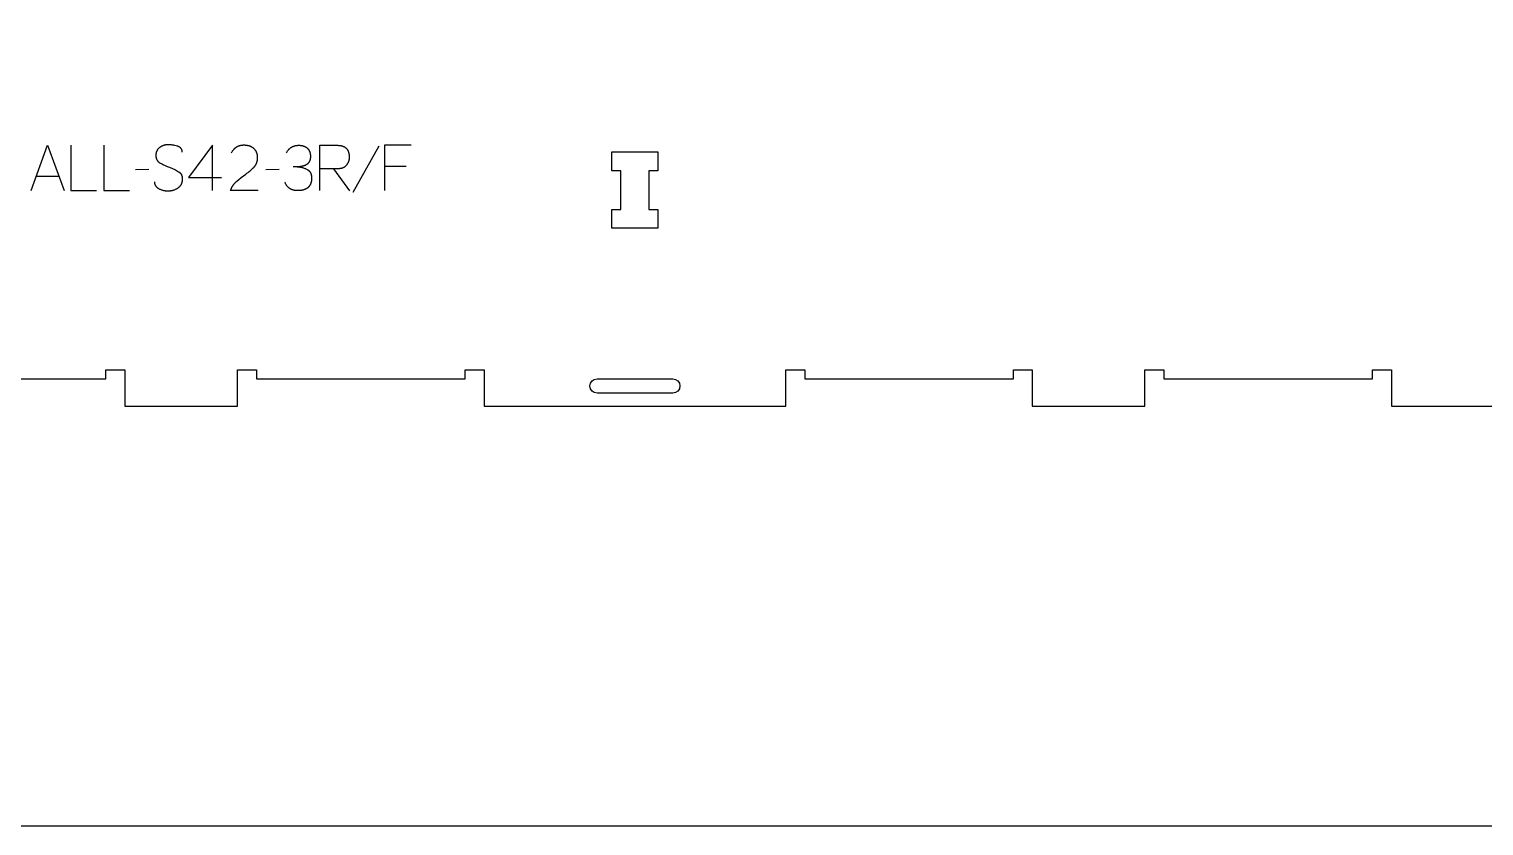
# Model space of a CAD drawing. Extents: x -13885 to -10701, y -36097 to -28504.
# Drawn here: x -12635 to -11673, y -33068 to -32541 of the extents above; entities that cross this region are included whole.
import ezdxf

# ---------------------------------------------------------------- set-up
doc = ezdxf.new("R2010")
doc.units = 0
for name, color, linetype in [('0_SHEET_SPRUCEPLY_2440X122', 1, 'CONTINUOUS'), ('1_ANYTOOL_1MMDEEP_LABELS_S', 2, 'CONTINUOUS'), ('3_ANYTOOL_CUTTHROUGH_INSID', 4, 'CONTINUOUS'), ('4_ANYTOOL_CUTTHROUGH_OUTSI', 5, 'CONTINUOUS')]:
    doc.layers.add(name, color=color, linetype=linetype)

msp = doc.modelspace()

# ---------------------------------------------------------------- linework, layer by layer
at = {"layer": '0_SHEET_SPRUCEPLY_2440X122'}
msp.add_lwpolyline([(-13513.11, -31847.8), (-13513.11, -33067.8), (-11073.11, -33067.8), (-11073.11, -31847.8)], close=True, dxfattribs=at)
at = {"layer": '1_ANYTOOL_1MMDEEP_LABELS_S'}
for points in [[(-12634.11, -32647.66), (-12623.23, -32617.66), (-12612.17, -32647.66)], [(-12607.89, -32617.66), (-12607.89, -32647.66), (-12590.79, -32647.66)], [(-12586.07, -32617.66), (-12586.07, -32647.66), (-12568.97, -32647.66)], [(-12534.09, -32622.24), (-12534.09, -32622.06), (-12534.09, -32621.96), (-12534.1, -32621.87), (-12534.11, -32621.78), (-12534.11, -32621.69), (-12534.12, -32621.6), (-12534.14, -32621.52), (-12534.15, -32621.43), (-12534.17, -32621.35), (-12534.18, -32621.26), (-12534.2, -32621.18), (-12534.22, -32621.1), (-12534.24, -32621.01), (-12534.27, -32620.93), (-12534.29, -32620.85), (-12534.32, -32620.78), (-12534.35, -32620.7), (-12534.37, -32620.62), (-12534.41, -32620.55), (-12534.44, -32620.47), (-12534.47, -32620.4), (-12534.51, -32620.33), (-12534.55, -32620.26), (-12534.59, -32620.19), (-12534.63, -32620.12), (-12534.67, -32620.05), (-12534.71, -32619.98), (-12534.76, -32619.92), (-12534.81, -32619.85), (-12534.85, -32619.79), (-12534.91, -32619.73), (-12534.96, -32619.67), (-12535.01, -32619.6), (-12535.07, -32619.54), (-12535.12, -32619.49), (-12535.18, -32619.43), (-12535.24, -32619.37), (-12535.3, -32619.32), (-12535.37, -32619.26), (-12535.43, -32619.21), (-12535.5, -32619.16), (-12535.57, -32619.1), (-12535.64, -32619.05), (-12535.71, -32619), (-12535.78, -32618.96), (-12535.85, -32618.91), (-12535.93, -32618.86), (-12536.01, -32618.82), (-12536.09, -32618.77), (-12536.17, -32618.73), (-12536.25, -32618.69), (-12536.42, -32618.6), (-12536.6, -32618.53), (-12536.78, -32618.45), (-12536.97, -32618.38), (-12537.16, -32618.32), (-12537.36, -32618.26), (-12538.18, -32618.04), (-12538.98, -32617.85), (-12539.76, -32617.68), (-12540.53, -32617.55), (-12540.91, -32617.5), (-12541.29, -32617.45), (-12541.66, -32617.41), (-12542.03, -32617.37), (-12542.39, -32617.35), (-12542.76, -32617.33), (-12543.12, -32617.32), (-12543.47, -32617.32), (-12543.67, -32617.32), (-12543.86, -32617.32), (-12544.05, -32617.33), (-12544.24, -32617.34), (-12544.43, -32617.36), (-12544.62, -32617.38), (-12544.81, -32617.4), (-12545, -32617.43), (-12545.18, -32617.46), (-12545.36, -32617.49), (-12545.55, -32617.53), (-12545.73, -32617.57), (-12545.91, -32617.62), (-12546.09, -32617.66), (-12546.26, -32617.72), (-12546.44, -32617.77), (-12546.61, -32617.83), (-12546.79, -32617.89), (-12546.96, -32617.96), (-12547.13, -32618.03), (-12547.3, -32618.1), (-12547.47, -32618.18), (-12547.64, -32618.26), (-12547.8, -32618.34), (-12547.97, -32618.43), (-12548.13, -32618.52), (-12548.29, -32618.61), (-12548.45, -32618.71), (-12548.61, -32618.81), (-12548.77, -32618.92), (-12548.93, -32619.03), (-12549.09, -32619.14), (-12549.24, -32619.25), (-12549.39, -32619.37), (-12549.53, -32619.49), (-12549.67, -32619.62), (-12549.8, -32619.74), (-12549.93, -32619.88), (-12550.05, -32620.01), (-12550.17, -32620.15), (-12550.29, -32620.29), (-12550.4, -32620.43), (-12550.5, -32620.57), (-12550.6, -32620.72), (-12550.7, -32620.88), (-12550.78, -32621.03), (-12550.87, -32621.19), (-12550.95, -32621.35), (-12551.03, -32621.51), (-12551.1, -32621.68), (-12551.16, -32621.85), (-12551.22, -32622.03), (-12551.28, -32622.2), (-12551.33, -32622.38), (-12551.37, -32622.56), (-12551.42, -32622.75), (-12551.45, -32622.94), (-12551.48, -32623.13), (-12551.51, -32623.32), (-12551.53, -32623.52), (-12551.55, -32623.72), (-12551.56, -32623.93), (-12551.57, -32624.13), (-12551.57, -32624.34), (-12551.57, -32624.56), (-12551.56, -32624.77), (-12551.55, -32624.98), (-12551.53, -32625.18), (-12551.5, -32625.38), (-12551.47, -32625.58), (-12551.44, -32625.77), (-12551.39, -32625.96), (-12551.35, -32626.15), (-12551.3, -32626.33), (-12551.24, -32626.51), (-12551.17, -32626.68), (-12551.14, -32626.77), (-12551.1, -32626.85), (-12551.07, -32626.94), (-12551.03, -32627.02), (-12550.99, -32627.1), (-12550.95, -32627.18), (-12550.91, -32627.27), (-12550.86, -32627.34), (-12550.82, -32627.42), (-12550.77, -32627.5), (-12550.73, -32627.58), (-12550.68, -32627.65), (-12550.63, -32627.73), (-12550.57, -32627.8), (-12550.52, -32627.88), (-12550.47, -32627.95), (-12550.41, -32628.02), (-12550.35, -32628.09), (-12550.29, -32628.16), (-12550.23, -32628.23), (-12550.17, -32628.29), (-12550.11, -32628.36), (-12550.05, -32628.43), (-12549.98, -32628.49), (-12549.85, -32628.62), (-12549.7, -32628.74), (-12549.56, -32628.86), (-12549.41, -32628.98), (-12549.25, -32629.09), (-12549.09, -32629.2), (-12548.92, -32629.3), (-12548.74, -32629.4), (-12548.03, -32629.79), (-12547.3, -32630.17), (-12546.55, -32630.54), (-12545.79, -32630.9), (-12545.01, -32631.24), (-12544.21, -32631.58), (-12543.4, -32631.9), (-12542.57, -32632.21), (-12541.75, -32632.52), (-12540.94, -32632.85), (-12540.15, -32633.19), (-12539.39, -32633.55), (-12538.64, -32633.93), (-12537.92, -32634.32), (-12537.21, -32634.72), (-12536.53, -32635.14), (-12536.36, -32635.25), (-12536.2, -32635.37), (-12536.05, -32635.48), (-12535.97, -32635.54), (-12535.9, -32635.6), (-12535.83, -32635.67), (-12535.76, -32635.73), (-12535.69, -32635.79), (-12535.62, -32635.86), (-12535.56, -32635.92), (-12535.49, -32635.99), (-12535.43, -32636.06), (-12535.37, -32636.13), (-12535.31, -32636.2), (-12535.25, -32636.27), (-12535.19, -32636.34), (-12535.13, -32636.41), (-12535.08, -32636.49), (-12535.03, -32636.56), (-12534.98, -32636.64), (-12534.93, -32636.71), (-12534.88, -32636.79), (-12534.83, -32636.87), (-12534.78, -32636.95), (-12534.74, -32637.03), (-12534.7, -32637.11), (-12534.66, -32637.19), (-12534.62, -32637.28), (-12534.58, -32637.36), (-12534.54, -32637.45), (-12534.51, -32637.53), (-12534.47, -32637.62), (-12534.44, -32637.71), (-12534.41, -32637.8), (-12534.38, -32637.89), (-12534.35, -32637.98), (-12534.33, -32638.07), (-12534.28, -32638.26), (-12534.23, -32638.45), (-12534.2, -32638.65), (-12534.17, -32638.85), (-12534.14, -32639.05), (-12534.12, -32639.26), (-12534.11, -32639.47), (-12534.1, -32639.69), (-12534.1, -32639.91), (-12534.1, -32640.13), (-12534.11, -32640.36), (-12534.13, -32640.59), (-12534.15, -32640.82), (-12534.18, -32641.05), (-12534.21, -32641.27), (-12534.24, -32641.49), (-12534.29, -32641.71), (-12534.33, -32641.92), (-12534.38, -32642.13), (-12534.44, -32642.33), (-12534.5, -32642.53), (-12534.57, -32642.73), (-12534.64, -32642.93), (-12534.72, -32643.12), (-12534.8, -32643.3), (-12534.88, -32643.48), (-12534.97, -32643.66), (-12535.07, -32643.84), (-12535.17, -32644.01), (-12535.28, -32644.18), (-12535.39, -32644.34), (-12535.51, -32644.5), (-12535.63, -32644.66), (-12535.76, -32644.81), (-12535.89, -32644.96), (-12536.03, -32645.11), (-12536.17, -32645.25), (-12536.31, -32645.39), (-12536.47, -32645.52), (-12536.62, -32645.65), (-12536.78, -32645.78), (-12536.95, -32645.9), (-12537.12, -32646.02), (-12537.3, -32646.14), (-12537.66, -32646.36), (-12538.02, -32646.57), (-12538.39, -32646.76), (-12538.76, -32646.94), (-12539.14, -32647.1), (-12539.52, -32647.25), (-12539.71, -32647.32), (-12539.9, -32647.39), (-12540.09, -32647.45), (-12540.28, -32647.51), (-12540.48, -32647.57), (-12540.67, -32647.62), (-12540.87, -32647.67), (-12541.07, -32647.72), (-12541.26, -32647.76), (-12541.46, -32647.8), (-12541.66, -32647.84), (-12541.86, -32647.87), (-12542.06, -32647.9), (-12542.26, -32647.92), (-12542.67, -32647.96), (-12543.08, -32647.99), (-12543.49, -32648), (-12543.91, -32648), (-12544.31, -32647.99), (-12544.72, -32647.96), (-12545.12, -32647.92), (-12545.51, -32647.87), (-12545.9, -32647.8), (-12546.29, -32647.73), (-12546.67, -32647.64), (-12547.05, -32647.53), (-12547.42, -32647.42), (-12547.79, -32647.29), (-12548.15, -32647.15), (-12548.51, -32647), (-12548.86, -32646.83), (-12549.21, -32646.65), (-12549.56, -32646.46), (-12549.73, -32646.36), (-12549.89, -32646.25), (-12550.05, -32646.15), (-12550.2, -32646.04), (-12550.35, -32645.93), (-12550.49, -32645.81), (-12550.63, -32645.69), (-12550.76, -32645.57), (-12550.88, -32645.45), (-12551, -32645.32), (-12551.12, -32645.19), (-12551.23, -32645.06), (-12551.28, -32644.99), (-12551.33, -32644.92), (-12551.38, -32644.85), (-12551.43, -32644.78), (-12551.48, -32644.71), (-12551.53, -32644.64), (-12551.57, -32644.57), (-12551.61, -32644.5), (-12551.66, -32644.42), (-12551.7, -32644.35), (-12551.74, -32644.28), (-12551.78, -32644.2), (-12551.81, -32644.12), (-12551.85, -32644.05), (-12551.88, -32643.97), (-12551.91, -32643.89), (-12551.95, -32643.81), (-12551.98, -32643.73), (-12552, -32643.65), (-12552.03, -32643.57), (-12552.08, -32643.4), (-12552.13, -32643.24), (-12552.17, -32643.07), (-12552.2, -32642.89), (-12552.23, -32642.72), (-12552.26, -32642.54), (-12552.28, -32642.35), (-12552.29, -32642.17), (-12552.3, -32641.98), (-12552.3, -32641.79)], [(-12514.07, -32647.66), (-12514.03, -32617.62), (-12530.06, -32639)], [(-12483.86, -32647.62), (-12502.16, -32647.57), (-12502.01, -32647.12), (-12501.93, -32646.89), (-12501.85, -32646.67), (-12501.76, -32646.45), (-12501.68, -32646.23), (-12501.58, -32646.02), (-12501.49, -32645.81), (-12501.39, -32645.6), (-12501.28, -32645.39), (-12501.18, -32645.18), (-12501.07, -32644.98), (-12500.95, -32644.78), (-12500.83, -32644.58), (-12500.71, -32644.39), (-12500.59, -32644.19), (-12500.46, -32644), (-12500.33, -32643.81), (-12500.19, -32643.63), (-12500.05, -32643.44), (-12499.91, -32643.26), (-12499.76, -32643.08), (-12499.61, -32642.91), (-12499.46, -32642.73), (-12499.3, -32642.56), (-12499.14, -32642.39), (-12498.98, -32642.22), (-12498.81, -32642.06), (-12498.64, -32641.9), (-12498.47, -32641.74), (-12498.11, -32641.42), (-12496.63, -32640.21), (-12495.14, -32639.02), (-12493.63, -32637.86), (-12492.11, -32636.73), (-12491.35, -32636.17), (-12490.62, -32635.6), (-12489.91, -32635.02), (-12489.22, -32634.44), (-12488.55, -32633.84), (-12487.91, -32633.24), (-12487.29, -32632.63), (-12486.69, -32632.02), (-12486.54, -32631.86), (-12486.4, -32631.7), (-12486.26, -32631.54), (-12486.13, -32631.38), (-12486.01, -32631.21), (-12485.88, -32631.04), (-12485.77, -32630.87), (-12485.65, -32630.7), (-12485.55, -32630.53), (-12485.44, -32630.35), (-12485.34, -32630.17), (-12485.25, -32629.99), (-12485.16, -32629.81), (-12485.07, -32629.62), (-12484.99, -32629.43), (-12484.92, -32629.24), (-12484.85, -32629.05), (-12484.78, -32628.85), (-12484.72, -32628.66), (-12484.66, -32628.46), (-12484.61, -32628.26), (-12484.56, -32628.05), (-12484.52, -32627.85), (-12484.48, -32627.64), (-12484.44, -32627.43), (-12484.41, -32627.21), (-12484.39, -32627), (-12484.37, -32626.78), (-12484.35, -32626.56), (-12484.34, -32626.34), (-12484.33, -32626.11), (-12484.33, -32625.89), (-12484.33, -32625.64), (-12484.34, -32625.39), (-12484.35, -32625.15), (-12484.37, -32624.91), (-12484.39, -32624.68), (-12484.42, -32624.44), (-12484.45, -32624.22), (-12484.49, -32623.99), (-12484.53, -32623.77), (-12484.58, -32623.56), (-12484.63, -32623.35), (-12484.68, -32623.14), (-12484.75, -32622.93), (-12484.81, -32622.73), (-12484.88, -32622.53), (-12484.96, -32622.34), (-12485.04, -32622.15), (-12485.13, -32621.97), (-12485.22, -32621.78), (-12485.32, -32621.61), (-12485.42, -32621.43), (-12485.52, -32621.26), (-12485.63, -32621.09), (-12485.75, -32620.93), (-12485.87, -32620.77), (-12486, -32620.61), (-12486.13, -32620.46), (-12486.26, -32620.31), (-12486.41, -32620.17), (-12486.55, -32620.03), (-12486.7, -32619.89), (-12486.86, -32619.76), (-12487.02, -32619.63), (-12487.18, -32619.5), (-12487.34, -32619.38), (-12487.51, -32619.27), (-12487.68, -32619.15), (-12487.85, -32619.05), (-12488.03, -32618.94), (-12488.2, -32618.84), (-12488.38, -32618.74), (-12488.57, -32618.65), (-12488.75, -32618.56), (-12488.94, -32618.48), (-12489.13, -32618.4), (-12489.32, -32618.32), (-12489.52, -32618.25), (-12489.72, -32618.18), (-12489.92, -32618.12), (-12490.12, -32618.06), (-12490.33, -32618.01), (-12490.54, -32617.95), (-12490.75, -32617.91), (-12490.96, -32617.86), (-12491.18, -32617.83), (-12491.4, -32617.79), (-12491.62, -32617.76), (-12491.84, -32617.73), (-12492.07, -32617.71), (-12492.3, -32617.69), (-12492.53, -32617.68), (-12492.77, -32617.67), (-12493.24, -32617.66), (-12493.61, -32617.66), (-12493.97, -32617.68), (-12494.32, -32617.7), (-12494.67, -32617.74), (-12495.01, -32617.78), (-12495.34, -32617.84), (-12495.67, -32617.9), (-12495.99, -32617.98), (-12496.31, -32618.06), (-12496.46, -32618.11), (-12496.61, -32618.16), (-12496.76, -32618.21), (-12496.91, -32618.26), (-12497.06, -32618.32), (-12497.21, -32618.38), (-12497.35, -32618.44), (-12497.5, -32618.5), (-12497.64, -32618.57), (-12497.78, -32618.64), (-12497.92, -32618.71), (-12498.05, -32618.78), (-12498.19, -32618.86), (-12498.32, -32618.93), (-12498.45, -32619.01), (-12498.58, -32619.1), (-12498.71, -32619.18), (-12498.84, -32619.27), (-12498.96, -32619.36), (-12499.09, -32619.46), (-12499.21, -32619.55), (-12499.33, -32619.65), (-12499.45, -32619.75), (-12499.57, -32619.86), (-12499.68, -32619.96), (-12499.79, -32620.07), (-12499.91, -32620.18), (-12500.02, -32620.29), (-12500.13, -32620.41), (-12500.23, -32620.53), (-12500.34, -32620.65), (-12500.44, -32620.77), (-12500.65, -32621.03), (-12500.84, -32621.29), (-12501.03, -32621.56), (-12501.22, -32621.85), (-12501.39, -32622.14), (-12501.56, -32622.45), (-12501.73, -32622.76)], [(-12465.17, -32622.59), (-12465.01, -32622.28), (-12464.85, -32621.99), (-12464.68, -32621.71), (-12464.5, -32621.43), (-12464.32, -32621.17), (-12464.13, -32620.91), (-12463.93, -32620.67), (-12463.83, -32620.55), (-12463.73, -32620.43), (-12463.62, -32620.32), (-12463.52, -32620.21), (-12463.41, -32620.1), (-12463.3, -32619.99), (-12463.19, -32619.88), (-12463.08, -32619.78), (-12462.97, -32619.68), (-12462.86, -32619.58), (-12462.74, -32619.49), (-12462.62, -32619.4), (-12462.5, -32619.31), (-12462.38, -32619.22), (-12462.26, -32619.13), (-12462.13, -32619.05), (-12462.01, -32618.97), (-12461.88, -32618.89), (-12461.75, -32618.82), (-12461.62, -32618.74), (-12461.49, -32618.67), (-12461.36, -32618.6), (-12461.22, -32618.54), (-12461.09, -32618.47), (-12460.95, -32618.41), (-12460.81, -32618.35), (-12460.67, -32618.3), (-12460.52, -32618.24), (-12460.38, -32618.19), (-12460.23, -32618.14), (-12460.09, -32618.09), (-12459.94, -32618.05), (-12459.63, -32617.97), (-12459.33, -32617.89), (-12459.01, -32617.83), (-12458.69, -32617.78), (-12458.36, -32617.74), (-12458.03, -32617.7), (-12457.69, -32617.68), (-12457.34, -32617.66), (-12456.99, -32617.66), (-12456.78, -32617.66), (-12456.57, -32617.67), (-12456.36, -32617.68), (-12456.16, -32617.69), (-12455.96, -32617.7), (-12455.76, -32617.73), (-12455.56, -32617.75), (-12455.37, -32617.78), (-12455.18, -32617.81), (-12454.99, -32617.84), (-12454.81, -32617.88), (-12454.62, -32617.92), (-12454.44, -32617.97), (-12454.27, -32618.02), (-12454.09, -32618.07), (-12453.92, -32618.13), (-12453.75, -32618.19), (-12453.58, -32618.26), (-12453.41, -32618.32), (-12453.25, -32618.4), (-12453.09, -32618.47), (-12452.93, -32618.55), (-12452.77, -32618.63), (-12452.62, -32618.72), (-12452.47, -32618.81), (-12452.32, -32618.9), (-12452.17, -32619), (-12452.03, -32619.1), (-12451.89, -32619.21), (-12451.75, -32619.32), (-12451.61, -32619.43), (-12451.48, -32619.54), (-12451.35, -32619.66), (-12451.22, -32619.79), (-12451.1, -32619.91), (-12450.98, -32620.04), (-12450.87, -32620.17), (-12450.76, -32620.31), (-12450.65, -32620.45), (-12450.55, -32620.59), (-12450.46, -32620.73), (-12450.36, -32620.88), (-12450.28, -32621.03), (-12450.19, -32621.18), (-12450.11, -32621.34), (-12450.04, -32621.5), (-12449.97, -32621.66), (-12449.9, -32621.83), (-12449.84, -32622), (-12449.78, -32622.17), (-12449.72, -32622.34), (-12449.67, -32622.52), (-12449.63, -32622.7), (-12449.58, -32622.89), (-12449.55, -32623.07), (-12449.51, -32623.27), (-12449.48, -32623.46), (-12449.46, -32623.66), (-12449.44, -32623.86), (-12449.42, -32624.06), (-12449.41, -32624.26), (-12449.4, -32624.47), (-12449.4, -32624.69), (-12449.4, -32625.24), (-12449.42, -32625.58), (-12449.44, -32625.9), (-12449.47, -32626.21), (-12449.51, -32626.51), (-12449.54, -32626.66), (-12449.56, -32626.8), (-12449.59, -32626.95), (-12449.62, -32627.08), (-12449.65, -32627.22), (-12449.69, -32627.36), (-12449.73, -32627.49), (-12449.77, -32627.62), (-12449.81, -32627.74), (-12449.85, -32627.86), (-12449.9, -32627.99), (-12449.95, -32628.1), (-12450, -32628.22), (-12450.05, -32628.33), (-12450.11, -32628.44), (-12450.16, -32628.55), (-12450.22, -32628.66), (-12450.29, -32628.76), (-12450.35, -32628.86), (-12450.42, -32628.96), (-12450.49, -32629.05), (-12450.56, -32629.14), (-12450.7, -32629.32), (-12450.86, -32629.5), (-12451.01, -32629.66), (-12451.17, -32629.82), (-12451.25, -32629.9), (-12451.33, -32629.97), (-12451.42, -32630.05), (-12451.5, -32630.12), (-12451.59, -32630.19), (-12451.68, -32630.26), (-12451.76, -32630.32), (-12451.85, -32630.39), (-12451.94, -32630.45), (-12452.04, -32630.51), (-12452.13, -32630.57), (-12452.22, -32630.63), (-12452.32, -32630.69), (-12452.41, -32630.74), (-12452.51, -32630.8), (-12452.61, -32630.85), (-12452.71, -32630.9), (-12452.81, -32630.95), (-12452.91, -32630.99), (-12453.01, -32631.04), (-12453.11, -32631.08), (-12453.22, -32631.12), (-12453.43, -32631.2), (-12453.64, -32631.27), (-12453.86, -32631.34), (-12454.08, -32631.41), (-12454.3, -32631.47), (-12454.53, -32631.52), (-12454.75, -32631.57), (-12454.98, -32631.62), (-12455.21, -32631.66), (-12455.45, -32631.7), (-12455.68, -32631.73), (-12455.92, -32631.76), (-12456.16, -32631.79), (-12456.4, -32631.81), (-12456.64, -32631.83), (-12456.89, -32631.84), (-12457.14, -32631.84), (-12460.84, -32631.89)], [(-12443.06, -32647.66), (-12443.06, -32617.66), (-12431.7, -32617.66), (-12431.21, -32617.67), (-12430.73, -32617.69), (-12430.5, -32617.71), (-12430.28, -32617.73), (-12430.05, -32617.75), (-12429.83, -32617.78), (-12429.62, -32617.81), (-12429.4, -32617.85), (-12429.2, -32617.89), (-12428.99, -32617.93), (-12428.79, -32617.98), (-12428.59, -32618.03), (-12428.4, -32618.09), (-12428.21, -32618.15), (-12428.03, -32618.21), (-12427.85, -32618.28), (-12427.67, -32618.35), (-12427.5, -32618.42), (-12427.33, -32618.5), (-12427.16, -32618.59), (-12427, -32618.67), (-12426.84, -32618.76), (-12426.69, -32618.86), (-12426.54, -32618.95), (-12426.39, -32619.05), (-12426.25, -32619.16), (-12426.11, -32619.27), (-12425.98, -32619.38), (-12425.85, -32619.5), (-12425.72, -32619.62), (-12425.6, -32619.74), (-12425.48, -32619.87), (-12425.37, -32620), (-12425.25, -32620.14), (-12425.15, -32620.28), (-12425.04, -32620.42), (-12424.94, -32620.57), (-12424.85, -32620.72), (-12424.76, -32620.88), (-12424.67, -32621.04), (-12424.59, -32621.2), (-12424.51, -32621.37), (-12424.43, -32621.54), (-12424.36, -32621.71), (-12424.29, -32621.89), (-12424.23, -32622.07), (-12424.17, -32622.26), (-12424.11, -32622.45), (-12424.06, -32622.64), (-12424.01, -32622.84), (-12423.96, -32623.04), (-12423.92, -32623.24), (-12423.89, -32623.45), (-12423.85, -32623.66), (-12423.82, -32623.88), (-12423.8, -32624.1), (-12423.78, -32624.32), (-12423.76, -32624.55), (-12423.74, -32625.02), (-12423.73, -32625.5), (-12423.73, -32625.68), (-12423.74, -32625.85), (-12423.74, -32626.03), (-12423.76, -32626.2), (-12423.77, -32626.37), (-12423.79, -32626.55), (-12423.81, -32626.72), (-12423.84, -32626.89), (-12423.87, -32627.06), (-12423.9, -32627.22), (-12423.94, -32627.39), (-12423.98, -32627.56), (-12424.02, -32627.72), (-12424.07, -32627.89), (-12424.12, -32628.05), (-12424.17, -32628.21), (-12424.23, -32628.37), (-12424.29, -32628.53), (-12424.36, -32628.69), (-12424.42, -32628.85), (-12424.49, -32629.01), (-12424.57, -32629.17), (-12424.65, -32629.32), (-12424.73, -32629.48), (-12424.81, -32629.63), (-12424.9, -32629.79), (-12424.99, -32629.94), (-12425.09, -32630.09), (-12425.19, -32630.24), (-12425.29, -32630.39), (-12425.4, -32630.54), (-12425.51, -32630.69), (-12425.62, -32630.83), (-12425.73, -32630.97), (-12425.85, -32631.11), (-12425.97, -32631.24), (-12426.09, -32631.37), (-12426.22, -32631.49), (-12426.34, -32631.61), (-12426.47, -32631.72), (-12426.6, -32631.83), (-12426.74, -32631.94), (-12426.87, -32632.04), (-12427.01, -32632.14), (-12427.15, -32632.23), (-12427.3, -32632.32), (-12427.44, -32632.4), (-12427.59, -32632.48), (-12427.74, -32632.55), (-12427.89, -32632.62), (-12428.05, -32632.69), (-12428.21, -32632.75), (-12428.37, -32632.8), (-12428.53, -32632.85), (-12428.69, -32632.9), (-12428.86, -32632.95), (-12429.03, -32632.98), (-12429.2, -32633.02), (-12429.38, -32633.05), (-12429.55, -32633.07), (-12429.73, -32633.09), (-12429.92, -32633.11), (-12430.1, -32633.12), (-12432.02, -32633.19), (-12434.06, -32633.22), (-12443.01, -32633.22)], [(-12404.1, -32618.13), (-12421.29, -32648.9)], [(-12382.84, -32617.66), (-12400.5, -32617.66), (-12400.5, -32647.66)], [(-12556.33, -32633.77), (-12565.11, -32633.86)], [(-12470.14, -32633.77), (-12478.93, -32633.86)], [(-12458.06, -32631.89), (-12457.62, -32631.91), (-12457.19, -32631.95), (-12456.76, -32632), (-12456.33, -32632.06), (-12455.92, -32632.13), (-12455.5, -32632.21), (-12455.09, -32632.3), (-12454.68, -32632.41), (-12454.28, -32632.52), (-12453.88, -32632.65), (-12453.49, -32632.78), (-12453.1, -32632.93), (-12452.71, -32633.09), (-12452.33, -32633.25), (-12451.96, -32633.43), (-12451.59, -32633.62), (-12451.4, -32633.72), (-12451.23, -32633.83), (-12451.14, -32633.88), (-12451.06, -32633.94), (-12450.97, -32633.99), (-12450.89, -32634.05), (-12450.81, -32634.11), (-12450.73, -32634.17), (-12450.66, -32634.23), (-12450.58, -32634.3), (-12450.51, -32634.36), (-12450.43, -32634.43), (-12450.36, -32634.49), (-12450.29, -32634.56), (-12450.22, -32634.63), (-12450.16, -32634.7), (-12450.09, -32634.77), (-12450.03, -32634.84), (-12449.96, -32634.92), (-12449.9, -32634.99), (-12449.84, -32635.07), (-12449.78, -32635.14), (-12449.73, -32635.22), (-12449.67, -32635.3), (-12449.62, -32635.38), (-12449.56, -32635.46), (-12449.51, -32635.55), (-12449.46, -32635.63), (-12449.41, -32635.72), (-12449.37, -32635.8), (-12449.32, -32635.89), (-12449.28, -32635.98), (-12449.24, -32636.07), (-12449.19, -32636.16), (-12449.15, -32636.26), (-12449.12, -32636.35), (-12449.04, -32636.54), (-12448.98, -32636.74), (-12448.92, -32636.94), (-12448.86, -32637.14), (-12448.81, -32637.36), (-12448.77, -32637.57), (-12448.73, -32637.79), (-12448.7, -32638.02), (-12448.67, -32638.25), (-12448.65, -32638.48), (-12448.64, -32638.72), (-12448.63, -32638.97), (-12448.63, -32639.22), (-12448.63, -32639.49), (-12448.64, -32639.77), (-12448.65, -32640.04), (-12448.67, -32640.3), (-12448.69, -32640.56), (-12448.72, -32640.81), (-12448.75, -32641.06), (-12448.78, -32641.31), (-12448.83, -32641.55), (-12448.87, -32641.78), (-12448.92, -32642.01), (-12448.98, -32642.24), (-12449.04, -32642.45), (-12449.1, -32642.67), (-12449.17, -32642.88), (-12449.25, -32643.08), (-12449.33, -32643.28), (-12449.42, -32643.48), (-12449.5, -32643.67), (-12449.6, -32643.85), (-12449.7, -32644.03), (-12449.8, -32644.21), (-12449.91, -32644.38), (-12450.03, -32644.54), (-12450.15, -32644.7), (-12450.27, -32644.86), (-12450.4, -32645.01), (-12450.46, -32645.08), (-12450.53, -32645.16), (-12450.6, -32645.23), (-12450.67, -32645.3), (-12450.74, -32645.36), (-12450.81, -32645.43), (-12450.89, -32645.5), (-12450.96, -32645.56), (-12451.11, -32645.69), (-12451.27, -32645.81), (-12451.43, -32645.93), (-12451.6, -32646.04), (-12451.76, -32646.15), (-12451.94, -32646.26), (-12452.11, -32646.36), (-12452.29, -32646.46), (-12452.47, -32646.55), (-12452.65, -32646.64), (-12452.84, -32646.73), (-12453.04, -32646.81), (-12453.23, -32646.89), (-12453.43, -32646.96), (-12453.63, -32647.04), (-12453.84, -32647.1), (-12454.05, -32647.17), (-12454.26, -32647.23), (-12454.48, -32647.28), (-12454.7, -32647.33), (-12454.92, -32647.38), (-12455.15, -32647.43), (-12455.38, -32647.47), (-12455.62, -32647.5), (-12455.86, -32647.54), (-12456.34, -32647.59), (-12456.84, -32647.63), (-12457.36, -32647.65), (-12457.89, -32647.66), (-12458.27, -32647.65), (-12458.64, -32647.64), (-12459.01, -32647.61), (-12459.37, -32647.57), (-12459.72, -32647.52), (-12459.89, -32647.49), (-12460.06, -32647.46), (-12460.23, -32647.42), (-12460.4, -32647.39), (-12460.56, -32647.35), (-12460.73, -32647.3), (-12460.89, -32647.26), (-12461.05, -32647.21), (-12461.2, -32647.16), (-12461.36, -32647.1), (-12461.51, -32647.05), (-12461.66, -32646.99), (-12461.81, -32646.92), (-12461.96, -32646.86), (-12462.11, -32646.79), (-12462.25, -32646.72), (-12462.39, -32646.64), (-12462.53, -32646.57), (-12462.67, -32646.49), (-12462.81, -32646.41), (-12462.94, -32646.32), (-12463.07, -32646.23), (-12463.2, -32646.14), (-12463.33, -32646.05), (-12463.46, -32645.95), (-12463.58, -32645.86), (-12463.7, -32645.75), (-12463.82, -32645.65), (-12463.94, -32645.54), (-12464.06, -32645.43), (-12464.17, -32645.32), (-12464.29, -32645.2), (-12464.4, -32645.09), (-12464.51, -32644.96), (-12464.62, -32644.84), (-12464.72, -32644.71), (-12464.82, -32644.58), (-12464.93, -32644.45), (-12465.02, -32644.32), (-12465.12, -32644.18), (-12465.22, -32644.04), (-12465.31, -32643.9), (-12465.4, -32643.75), (-12465.49, -32643.6), (-12465.67, -32643.29), (-12465.83, -32642.98), (-12465.99, -32642.65), (-12466.14, -32642.31), (-12466.29, -32641.96)], [(-12434.06, -32633.22), (-12423.6, -32647.7)], [(-12386.01, -32631.63), (-12400.5, -32631.63)], [(-12630.64, -32638.1), (-12615.73, -32638.1)], [(-12530.06, -32639), (-12508.29, -32639)]]:
    msp.add_lwpolyline(points, dxfattribs=at)
at = {"layer": '3_ANYTOOL_CUTTHROUGH_INSID', "color": 4}
msp.add_lwpolyline([(-12225.59, -32634.56), (-12225.59, -32660.06), (-12219.59, -32660.06), (-12219.59, -32672.56), (-12250.09, -32672.56), (-12250.09, -32660.06), (-12244.09, -32660.06), (-12244.09, -32634.56), (-12250.09, -32634.56), (-12250.09, -32622.06), (-12219.59, -32622.06), (-12219.59, -32634.56)], close=True, dxfattribs=at)
msp.add_lwpolyline([(-12209.84, -32781.6), (-12259.84, -32781.6, -1), (-12259.84, -32772.1), (-12209.84, -32772.1, -1)], format="xyb", close=True, dxfattribs=at)
at = {"layer": '4_ANYTOOL_CUTTHROUGH_OUTSI', "color": 5}
msp.add_lwpolyline([(-12684.84, -32772.1), (-12584.59, -32772.1), (-12584.59, -32766.1), (-12572.09, -32766.1), (-12572.09, -32790.1), (-12497.59, -32790.1), (-12497.59, -32766.35), (-12497.59, -32766.1), (-12485.09, -32766.1), (-12485.09, -32772.1), (-12384.84, -32772.1), (-12347.09, -32772.1), (-12347.09, -32766.1), (-12334.59, -32766.1), (-12334.59, -32790.1), (-12135.09, -32790.1), (-12135.09, -32766.35), (-12135.09, -32766.1), (-12122.59, -32766.1), (-12122.59, -32772.1), (-11984.59, -32772.1), (-11984.59, -32766.1), (-11972.09, -32766.1), (-11972.09, -32790.1), (-11897.59, -32790.1), (-11897.59, -32766.1), (-11885.09, -32766.1), (-11885.09, -32772.1), (-11747.09, -32772.1), (-11747.09, -32766.1), (-11734.59, -32766.1), (-11734.59, -32790.1), (-11535.09, -32790.1)], dxfattribs=at)

doc.saveas('drawing.dxf')
